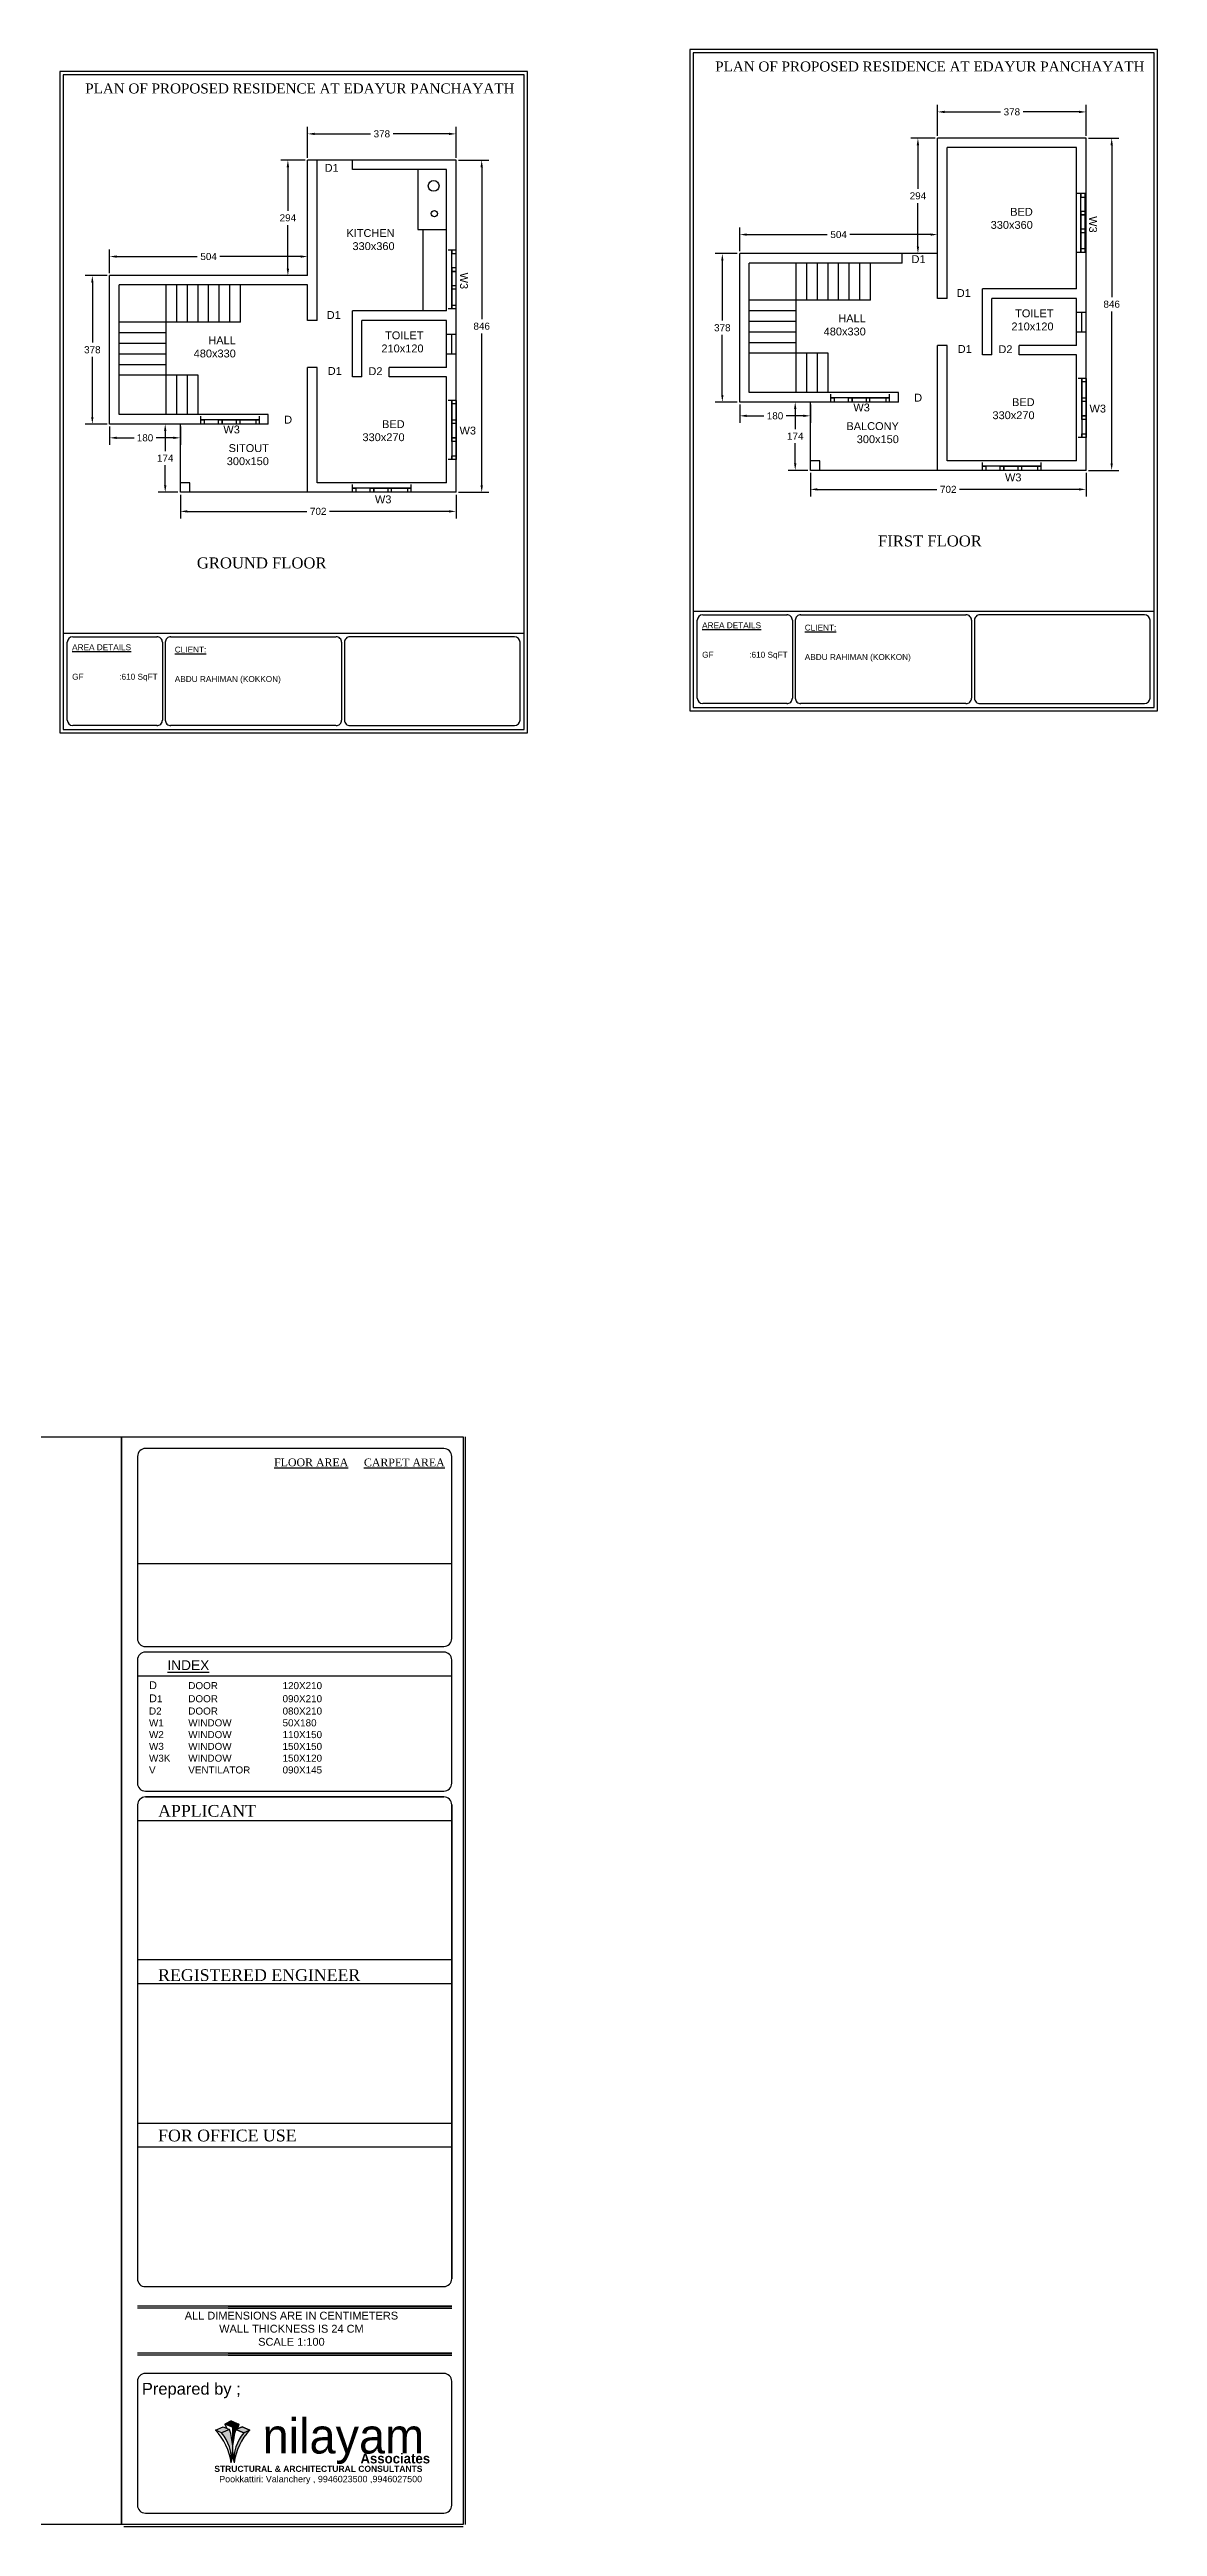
# Model space of a CAD drawing. Header units: inches. Extents: x -2903 to 3367, y -161 to 1064.
# Drawn here: x -269.9 to -241.6, y 800 to 863.1 of the extents above; entities that cross this region are included whole.
import ezdxf

# ---------------------------------------------------------------- set-up
doc = ezdxf.new("R2010")
doc.units = ezdxf.units.IN
doc.header["$MEASUREMENT"] = 0
doc.layers.add('--plan', color=7, linetype='Continuous')
doc.layers.add('PLAN', color=10, linetype='Continuous')
doc.styles.add('SA', font='times.ttf')
doc.styles.get("Standard").update_dxf_attribs({"font": 'arial.ttf'})
doc.styles.add('style1', font='romand.shx', dxfattribs={"height": 5})
doc.dimstyles.get("Standard").update_dxf_attribs({"dimtxt": 0.18, "dimasz": 0.18, "dimexe": 0.18, "dimexo": 0.0625, "dimgap": 0.09, "dimtad": 0, "dimtih": 1, "dimtoh": 1, "dimdec": 0, "dimlfac": 100, "dimzin": 0, "dimdsep": 46, "dimtxsty": 'Standard', "dimcen": 0.09, "dimadec": 0, "dimazin": 0, "dimtfac": 1, "dimtdec": 0, "dimtofl": 0, "dimtmove": 0, "dimatfit": 3, "dimfxl": 1, "dimtolj": 1, "dimtzin": 0, "dimarcsym": 0})

# ---------------------------------------------------------------- blocks, each defined once
blk = doc.blocks.new('*D32')
at = {"color": 0, "lineweight": -2, "transparency": 16777216}
for p, q in [((-263.288, 860.304), (-263.288, 861.09)), ((-259.508, 860.304), (-259.508, 861.09)), ((-263.108, 860.91), (-261.687, 860.91)), ((-259.688, 860.91), (-261.109, 860.91))]:
    blk.add_line(p, q, dxfattribs=at)
at = {"color": 0, "transparency": 16777216}
for points in [[(-263.108, 860.94), (-263.108, 860.88), (-263.288, 860.91)], [(-259.688, 860.94), (-259.688, 860.88), (-259.508, 860.91)]]:
    blk.add_solid(points, dxfattribs=at)
at = {"layer": 'Defpoints', "color": 0, "transparency": 16777216}
for p in [(-259.508, 860.91), (-263.288, 860.242), (-259.508, 860.242)]:
    blk.add_point(p, dxfattribs=at)
at = {"color": 0, "transparency": 16777216, "insert": (-261.398, 860.91), "char_height": 0.18, "attachment_point": 5}
blk.add_mtext('\\A1;378', dxfattribs=at)
blk = doc.blocks.new('*D33')
at = {"color": 0, "lineweight": -2, "transparency": 16777216}
for p, q in [((-259.445, 860.242), (-258.675, 860.242)), ((-258.855, 860.062), (-258.855, 856.194)), ((-258.855, 851.962), (-258.855, 855.83)), ((-259.445, 851.782), (-258.675, 851.782))]:
    blk.add_line(p, q, dxfattribs=at)
at = {"color": 0, "transparency": 16777216}
for points in [[(-258.885, 860.062), (-258.825, 860.062), (-258.855, 860.242)], [(-258.885, 851.962), (-258.825, 851.962), (-258.855, 851.782)]]:
    blk.add_solid(points, dxfattribs=at)
at = {"layer": 'Defpoints', "color": 0, "transparency": 16777216}
for p in [(-259.508, 860.242), (-259.508, 851.782), (-258.855, 851.782)]:
    blk.add_point(p, dxfattribs=at)
at = {"color": 0, "transparency": 16777216, "insert": (-258.855, 856.012), "char_height": 0.18, "attachment_point": 5}
blk.add_mtext('\\A1;846', dxfattribs=at)
blk = doc.blocks.new('*D34')
at = {"color": 0, "lineweight": -2, "transparency": 16777216}
for p, q in [((-268.328, 857.364), (-268.328, 857.966)), ((-263.288, 857.364), (-263.288, 857.966)), ((-268.148, 857.786), (-266.096, 857.786)), ((-263.468, 857.786), (-265.519, 857.786))]:
    blk.add_line(p, q, dxfattribs=at)
at = {"color": 0, "transparency": 16777216}
for points in [[(-268.148, 857.816), (-268.148, 857.756), (-268.328, 857.786)], [(-263.468, 857.816), (-263.468, 857.756), (-263.288, 857.786)]]:
    blk.add_solid(points, dxfattribs=at)
at = {"layer": 'Defpoints', "color": 0, "transparency": 16777216}
for p in [(-268.328, 857.786), (-268.328, 857.302), (-263.288, 857.302)]:
    blk.add_point(p, dxfattribs=at)
at = {"color": 0, "transparency": 16777216, "insert": (-265.808, 857.786), "char_height": 0.18, "attachment_point": 5}
blk.add_mtext('\\A1;504', dxfattribs=at)
blk = doc.blocks.new('*D35')
at = {"color": 0, "lineweight": -2, "transparency": 16777216}
for p, q in [((-263.35, 860.242), (-263.97, 860.242)), ((-263.79, 860.062), (-263.79, 858.954)), ((-263.79, 857.482), (-263.79, 858.59)), ((-263.35, 857.302), (-263.97, 857.302))]:
    blk.add_line(p, q, dxfattribs=at)
at = {"color": 0, "transparency": 16777216}
for points in [[(-263.82, 860.062), (-263.76, 860.062), (-263.79, 860.242)], [(-263.82, 857.482), (-263.76, 857.482), (-263.79, 857.302)]]:
    blk.add_solid(points, dxfattribs=at)
at = {"layer": 'Defpoints', "color": 0, "transparency": 16777216}
for p in [(-263.288, 860.242), (-263.79, 857.302), (-263.288, 857.302)]:
    blk.add_point(p, dxfattribs=at)
at = {"color": 0, "transparency": 16777216, "insert": (-263.79, 858.772), "char_height": 0.18, "attachment_point": 5}
blk.add_mtext('\\A1;294', dxfattribs=at)
blk = doc.blocks.new('*D36')
at = {"color": 0, "lineweight": -2, "transparency": 16777216}
for p, q in [((-268.39, 857.302), (-268.949, 857.302)), ((-268.769, 857.122), (-268.769, 855.594)), ((-268.769, 853.702), (-268.769, 855.23)), ((-268.39, 853.522), (-268.949, 853.522))]:
    blk.add_line(p, q, dxfattribs=at)
at = {"color": 0, "transparency": 16777216}
for points in [[(-268.799, 857.122), (-268.739, 857.122), (-268.769, 857.302)], [(-268.799, 853.702), (-268.739, 853.702), (-268.769, 853.522)]]:
    blk.add_solid(points, dxfattribs=at)
at = {"layer": 'Defpoints', "color": 0, "transparency": 16777216}
for p in [(-268.328, 857.302), (-268.769, 853.522), (-268.328, 853.522)]:
    blk.add_point(p, dxfattribs=at)
at = {"color": 0, "transparency": 16777216, "insert": (-268.769, 855.412), "char_height": 0.18, "attachment_point": 5}
blk.add_mtext('\\A1;378', dxfattribs=at)
blk = doc.blocks.new('*D37')
at = {"color": 0, "lineweight": -2, "transparency": 16777216}
for p, q in [((-266.59, 853.522), (-267.094, 853.522)), ((-266.914, 853.342), (-266.914, 852.832)), ((-266.914, 851.962), (-266.914, 852.471)), ((-266.59, 851.782), (-267.094, 851.782))]:
    blk.add_line(p, q, dxfattribs=at)
at = {"color": 0, "transparency": 16777216}
for points in [[(-266.944, 853.342), (-266.884, 853.342), (-266.914, 853.522)], [(-266.944, 851.962), (-266.884, 851.962), (-266.914, 851.782)]]:
    blk.add_solid(points, dxfattribs=at)
at = {"layer": 'Defpoints', "color": 0, "transparency": 16777216}
for p in [(-266.528, 853.522), (-266.914, 851.782), (-266.528, 851.782)]:
    blk.add_point(p, dxfattribs=at)
at = {"color": 0, "transparency": 16777216, "insert": (-266.914, 852.652), "char_height": 0.18, "attachment_point": 5}
blk.add_mtext('\\A1;174', dxfattribs=at)
blk = doc.blocks.new('*D38')
at = {"color": 0, "lineweight": -2, "transparency": 16777216}
for p, q in [((-266.528, 851.719), (-266.528, 851.117)), ((-259.508, 851.719), (-259.508, 851.117)), ((-266.348, 851.297), (-263.305, 851.297)), ((-259.688, 851.297), (-262.731, 851.297))]:
    blk.add_line(p, q, dxfattribs=at)
at = {"color": 0, "transparency": 16777216}
for points in [[(-266.348, 851.327), (-266.348, 851.267), (-266.528, 851.297)], [(-259.688, 851.327), (-259.688, 851.267), (-259.508, 851.297)]]:
    blk.add_solid(points, dxfattribs=at)
at = {"layer": 'Defpoints', "color": 0, "transparency": 16777216}
for p in [(-266.528, 851.782), (-259.508, 851.782), (-259.508, 851.297)]:
    blk.add_point(p, dxfattribs=at)
at = {"color": 0, "transparency": 16777216, "insert": (-263.018, 851.297), "char_height": 0.18, "attachment_point": 5}
blk.add_mtext('\\A1;702', dxfattribs=at)
blk = doc.blocks.new('*D39')
at = {"color": 0, "lineweight": -2, "transparency": 16777216}
for p, q in [((-268.328, 853.459), (-268.328, 852.99)), ((-268.148, 853.17), (-267.708, 853.17)), ((-266.708, 853.17), (-267.148, 853.17)), ((-266.528, 853.459), (-266.528, 852.99))]:
    blk.add_line(p, q, dxfattribs=at)
at = {"color": 0, "transparency": 16777216}
for points in [[(-268.148, 853.2), (-268.148, 853.14), (-268.328, 853.17)], [(-266.708, 853.2), (-266.708, 853.14), (-266.528, 853.17)]]:
    blk.add_solid(points, dxfattribs=at)
at = {"layer": 'Defpoints', "color": 0, "transparency": 16777216}
for p in [(-268.328, 853.522), (-266.528, 853.522), (-266.528, 853.17)]:
    blk.add_point(p, dxfattribs=at)
at = {"color": 0, "transparency": 16777216, "insert": (-267.428, 853.17), "char_height": 0.18, "attachment_point": 5}
blk.add_mtext('\\A1;180', dxfattribs=at)
blk = doc.blocks.new('*D40')
at = {"color": 0, "lineweight": -2, "transparency": 16777216}
for p, q in [((-247.246, 860.864), (-247.246, 861.65)), ((-247.066, 861.47), (-245.645, 861.47)), ((-243.646, 861.47), (-245.068, 861.47)), ((-243.466, 860.864), (-243.466, 861.65))]:
    blk.add_line(p, q, dxfattribs=at)
at = {"color": 0, "transparency": 16777216}
for points in [[(-247.066, 861.5), (-247.066, 861.44), (-247.246, 861.47)], [(-243.646, 861.5), (-243.646, 861.44), (-243.466, 861.47)]]:
    blk.add_solid(points, dxfattribs=at)
at = {"layer": 'Defpoints', "color": 0, "transparency": 16777216}
for p in [(-243.466, 861.47), (-247.246, 860.802), (-243.466, 860.802)]:
    blk.add_point(p, dxfattribs=at)
at = {"color": 0, "transparency": 16777216, "insert": (-245.356, 861.47), "char_height": 0.18, "attachment_point": 5}
blk.add_mtext('\\A1;378', dxfattribs=at)
blk = doc.blocks.new('*D41')
at = {"color": 0, "lineweight": -2, "transparency": 16777216}
for p, q in [((-243.404, 860.802), (-242.634, 860.802)), ((-242.814, 860.622), (-242.814, 856.754)), ((-242.814, 852.522), (-242.814, 856.39)), ((-243.404, 852.342), (-242.634, 852.342))]:
    blk.add_line(p, q, dxfattribs=at)
at = {"color": 0, "transparency": 16777216}
for points in [[(-242.844, 860.622), (-242.784, 860.622), (-242.814, 860.802)], [(-242.844, 852.522), (-242.784, 852.522), (-242.814, 852.342)]]:
    blk.add_solid(points, dxfattribs=at)
at = {"layer": 'Defpoints', "color": 0, "transparency": 16777216}
for p in [(-243.466, 860.802), (-243.466, 852.342), (-242.814, 852.342)]:
    blk.add_point(p, dxfattribs=at)
at = {"color": 0, "transparency": 16777216, "insert": (-242.814, 856.572), "char_height": 0.18, "attachment_point": 5}
blk.add_mtext('\\A1;846', dxfattribs=at)
blk = doc.blocks.new('*D42')
at = {"color": 0, "lineweight": -2, "transparency": 16777216}
for p, q in [((-252.286, 857.924), (-252.286, 858.526)), ((-247.246, 857.924), (-247.246, 858.526)), ((-252.106, 858.346), (-250.055, 858.346)), ((-247.426, 858.346), (-249.478, 858.346))]:
    blk.add_line(p, q, dxfattribs=at)
at = {"color": 0, "transparency": 16777216}
for points in [[(-252.106, 858.376), (-252.106, 858.316), (-252.286, 858.346)], [(-247.426, 858.376), (-247.426, 858.316), (-247.246, 858.346)]]:
    blk.add_solid(points, dxfattribs=at)
at = {"layer": 'Defpoints', "color": 0, "transparency": 16777216}
for p in [(-252.286, 858.346), (-252.286, 857.862), (-247.246, 857.862)]:
    blk.add_point(p, dxfattribs=at)
at = {"color": 0, "transparency": 16777216, "insert": (-249.766, 858.346), "char_height": 0.18, "attachment_point": 5}
blk.add_mtext('\\A1;504', dxfattribs=at)
blk = doc.blocks.new('*D43')
at = {"color": 0, "lineweight": -2, "transparency": 16777216}
for p, q in [((-247.309, 860.802), (-247.928, 860.802)), ((-247.748, 860.622), (-247.748, 859.514)), ((-247.748, 858.042), (-247.748, 859.15)), ((-247.309, 857.862), (-247.928, 857.862))]:
    blk.add_line(p, q, dxfattribs=at)
at = {"color": 0, "transparency": 16777216}
for points in [[(-247.778, 860.622), (-247.718, 860.622), (-247.748, 860.802)], [(-247.778, 858.042), (-247.718, 858.042), (-247.748, 857.862)]]:
    blk.add_solid(points, dxfattribs=at)
at = {"layer": 'Defpoints', "color": 0, "transparency": 16777216}
for p in [(-247.246, 860.802), (-247.748, 857.862), (-247.246, 857.862)]:
    blk.add_point(p, dxfattribs=at)
at = {"color": 0, "transparency": 16777216, "insert": (-247.748, 859.332), "char_height": 0.18, "attachment_point": 5}
blk.add_mtext('\\A1;294', dxfattribs=at)
blk = doc.blocks.new('*D44')
at = {"color": 0, "lineweight": -2, "transparency": 16777216}
for p, q in [((-252.349, 857.862), (-252.908, 857.862)), ((-252.728, 857.682), (-252.728, 856.154)), ((-252.728, 854.262), (-252.728, 855.79)), ((-252.349, 854.082), (-252.908, 854.082))]:
    blk.add_line(p, q, dxfattribs=at)
at = {"color": 0, "transparency": 16777216}
for points in [[(-252.758, 857.682), (-252.698, 857.682), (-252.728, 857.862)], [(-252.758, 854.262), (-252.698, 854.262), (-252.728, 854.082)]]:
    blk.add_solid(points, dxfattribs=at)
at = {"layer": 'Defpoints', "color": 0, "transparency": 16777216}
for p in [(-252.286, 857.862), (-252.728, 854.082), (-252.286, 854.082)]:
    blk.add_point(p, dxfattribs=at)
at = {"color": 0, "transparency": 16777216, "insert": (-252.728, 855.972), "char_height": 0.18, "attachment_point": 5}
blk.add_mtext('\\A1;378', dxfattribs=at)
blk = doc.blocks.new('*D45')
at = {"color": 0, "lineweight": -2, "transparency": 16777216}
for p, q in [((-250.549, 854.082), (-251.052, 854.082)), ((-250.872, 853.902), (-250.872, 853.392)), ((-250.872, 852.522), (-250.872, 853.031)), ((-250.549, 852.342), (-251.052, 852.342))]:
    blk.add_line(p, q, dxfattribs=at)
at = {"color": 0, "transparency": 16777216}
for points in [[(-250.902, 853.902), (-250.842, 853.902), (-250.872, 854.082)], [(-250.902, 852.522), (-250.842, 852.522), (-250.872, 852.342)]]:
    blk.add_solid(points, dxfattribs=at)
at = {"layer": 'Defpoints', "color": 0, "transparency": 16777216}
for p in [(-250.486, 854.082), (-250.872, 852.342), (-250.486, 852.342)]:
    blk.add_point(p, dxfattribs=at)
at = {"color": 0, "transparency": 16777216, "insert": (-250.872, 853.212), "char_height": 0.18, "attachment_point": 5}
blk.add_mtext('\\A1;174', dxfattribs=at)
blk = doc.blocks.new('*D46')
at = {"color": 0, "lineweight": -2, "transparency": 16777216}
for p, q in [((-250.486, 852.279), (-250.486, 851.677)), ((-243.466, 852.279), (-243.466, 851.677)), ((-250.306, 851.857), (-247.264, 851.857)), ((-243.646, 851.857), (-246.689, 851.857))]:
    blk.add_line(p, q, dxfattribs=at)
at = {"color": 0, "transparency": 16777216}
for points in [[(-250.306, 851.887), (-250.306, 851.827), (-250.486, 851.857)], [(-243.646, 851.887), (-243.646, 851.827), (-243.466, 851.857)]]:
    blk.add_solid(points, dxfattribs=at)
at = {"layer": 'Defpoints', "color": 0, "transparency": 16777216}
for p in [(-250.486, 852.342), (-243.466, 852.342), (-243.466, 851.857)]:
    blk.add_point(p, dxfattribs=at)
at = {"color": 0, "transparency": 16777216, "insert": (-246.976, 851.857), "char_height": 0.18, "attachment_point": 5}
blk.add_mtext('\\A1;702', dxfattribs=at)
blk = doc.blocks.new('*D47')
at = {"color": 0, "lineweight": -2, "transparency": 16777216}
for p, q in [((-252.286, 854.019), (-252.286, 853.55)), ((-252.106, 853.73), (-251.667, 853.73)), ((-250.666, 853.73), (-251.106, 853.73)), ((-250.486, 854.019), (-250.486, 853.55))]:
    blk.add_line(p, q, dxfattribs=at)
at = {"color": 0, "transparency": 16777216}
for points in [[(-252.106, 853.76), (-252.106, 853.7), (-252.286, 853.73)], [(-250.666, 853.76), (-250.666, 853.7), (-250.486, 853.73)]]:
    blk.add_solid(points, dxfattribs=at)
at = {"layer": 'Defpoints', "color": 0, "transparency": 16777216}
for p in [(-252.286, 854.082), (-250.486, 854.082), (-250.486, 853.73)]:
    blk.add_point(p, dxfattribs=at)
at = {"color": 0, "transparency": 16777216, "insert": (-251.386, 853.73), "char_height": 0.18, "attachment_point": 5}
blk.add_mtext('\\A1;180', dxfattribs=at)
blk = doc.blocks.new('nilayan new')
h = blk.add_hatch(color=256)
h.set_gradient(color1=(171, 171, 160), color2=(233, 233, 231), one_color=1, tint=0.91)
h.paths.add_polyline_path([(-543.265, 296.076), (-543.464, 295.991), (-543.303, 295.916), (-543.099, 296.007)])
h.paths.add_polyline_path([(-543.099, 296.007), (-543.303, 295.916, -0.197043), (-543.05, 295.133, 0.041266), (-543.013, 295.39, -0.030102), (-543.013, 295.58, 0.069334)])
h.paths.add_polyline_path([(-542.927, 296.007), (-542.722, 295.916), (-542.561, 295.991), (-542.76, 296.076)])
h.paths.add_polyline_path([(-542.561, 295.991), (-542.722, 295.916, 0.197043), (-542.976, 295.133, -0.158169)])
h = blk.add_hatch(color=256)
h.set_gradient(color1=(13, 97, 231), color2=(163, 196, 250), one_color=1, tint=0.81, name='HEMISPHERICAL')
h.paths.add_polyline_path([(-542.848, 296.148), (-543.052, 296.23), (-543.218, 296.149), (-543.018, 296.064)])
h.paths.add_polyline_path([(-543.016, 295.622, -0.006631), (-543.013, 295.58, -0.069334), (-542.927, 296.007), (-542.882, 296.026), (-542.848, 296.148), (-543.018, 296.064)])
for p, q in [((-543.464, 295.991), (-543.265, 296.076)), ((-543.303, 295.916), (-543.464, 295.991)), ((-543.099, 296.007), (-543.303, 295.916)), ((-543.265, 296.076), (-543.099, 296.007)), ((-543.052, 296.23), (-543.218, 296.149)), ((-543.018, 296.064), (-543.218, 296.149)), ((-543.218, 296.149), (-543.163, 296.034)), ((-543.052, 296.23), (-542.848, 296.148)), ((-542.848, 296.148), (-543.018, 296.064)), ((-543.018, 296.064), (-543.016, 295.622)), ((-542.76, 296.076), (-542.927, 296.007)), ((-542.927, 296.007), (-542.722, 295.916)), ((-542.848, 296.148), (-542.882, 296.026)), ((-542.561, 295.991), (-542.76, 296.076)), ((-542.722, 295.916), (-542.561, 295.991))]:
    blk.add_line(p, q)
for points in [[(-543.265, 296.076), (-543.099, 296.007), (-543.303, 295.916), (-543.464, 295.991), (-543.265, 296.076)], [(-542.76, 296.076), (-542.561, 295.991), (-542.722, 295.916), (-542.927, 296.007), (-542.76, 296.076)]]:
    blk.add_lwpolyline(points)
for centre, radius, start, end in [((-544.579, 294.922), 1.544, 7.82588, 43.77778), ((-544.132, 295.215), 1.085, 355.64458, 40.23232), ((-544.588, 295.485), 1.579, 347.09944, 19.3132), ((-541.437, 295.485), 1.579, 160.6868, 192.90056), ((-541.893, 295.215), 1.085, 139.76768, 184.35542), ((-541.446, 294.922), 1.544, 136.22222, 172.17412)]:
    blk.add_arc(centre, radius, start, end)
at = {"attachment_point": 1}
for s, width, insert, char_height in [('{\\fBauhaus|b0|i0|c0|p2;\\C5;nilayam}', 18.84828, (-542.225, 296.297), 0.92248), ('Pookkattiri: Valanchery , 9946023500 ,9946027500', 13.33237, (-543.366, 294.786), 0.168)]:
    blk.add_mtext_dynamic_manual_height_columns(s, width=width, gutter_width=1, heights=[0], dxfattribs=dict(at, insert=insert, char_height=char_height))
for s, insert, char_height, width in [('{\\fBauhaus|b1|i0|c0|p2;Associates}', (-539.651, 295.373), 0.25945, 11.05359), ('{\\fArial Greek|b1|i0|c0|p34;STRUCTURAL & ARCHITECTURAL CONSULTANTS}', (-543.495, 295.051), 0.16, 15.33754)]:
    blk.add_mtext(s, dxfattribs=dict(at, insert=insert, char_height=char_height, width=width))

msp = doc.modelspace()

# ---------------------------------------------------------------- linework, layer by layer
at = {"layer": '--plan', "ltscale": 0.1}
for p, q in [((-243.6, 858.935), (-243.6, 857.89)), ((-243.49, 858.935), (-243.6, 858.935)), ((-243.49, 858.935), (-243.6, 858.935)), ((-243.51, 858.845), (-243.6, 858.845)), ((-243.49, 858.845), (-243.6, 858.845)), ((-243.49, 857.89), (-243.69, 857.89)), ((-243.49, 858.48), (-243.6, 858.48)), ((-243.49, 858.48), (-243.6, 858.48)), ((-243.51, 858.39), (-243.6, 858.39)), ((-243.49, 858.39), (-243.6, 858.39)), ((-243.51, 857.98), (-243.6, 857.98)), ((-243.49, 857.98), (-243.6, 857.98)), ((-243.51, 857.89), (-243.6, 857.89)), ((-259.618, 857.497), (-259.618, 856.452)), ((-259.508, 857.497), (-259.618, 857.497)), ((-259.508, 857.497), (-259.618, 857.497)), ((-259.528, 857.407), (-259.618, 857.407)), ((-259.508, 857.407), (-259.618, 857.407)), ((-259.508, 857.042), (-259.618, 857.042)), ((-259.508, 857.042), (-259.618, 857.042)), ((-259.528, 856.952), (-259.618, 856.952)), ((-259.508, 856.952), (-259.618, 856.952)), ((-259.508, 856.452), (-259.708, 856.452)), ((-259.528, 856.542), (-259.618, 856.542)), ((-259.508, 856.542), (-259.618, 856.542)), ((-259.528, 856.452), (-259.618, 856.452)), ((-259.508, 854.122), (-259.708, 854.122)), ((-259.528, 854.122), (-259.618, 854.122)), ((-259.618, 853.077), (-259.618, 854.122)), ((-249.513, 854.192), (-248.468, 854.192)), ((-249.513, 854.082), (-249.513, 854.192)), ((-249.513, 854.082), (-249.513, 854.192)), ((-249.423, 854.102), (-249.423, 854.192)), ((-249.423, 854.082), (-249.423, 854.192)), ((-249.058, 854.082), (-249.058, 854.192)), ((-249.058, 854.082), (-249.058, 854.192)), ((-248.968, 854.102), (-248.968, 854.192)), ((-248.968, 854.082), (-248.968, 854.192)), ((-248.558, 854.102), (-248.558, 854.192)), ((-248.558, 854.082), (-248.558, 854.192)), ((-248.468, 854.082), (-248.468, 854.282)), ((-248.468, 854.102), (-248.468, 854.192)), ((-243.466, 854.682), (-243.666, 854.682)), ((-243.486, 854.682), (-243.576, 854.682)), ((-243.576, 853.637), (-243.576, 854.682)), ((-243.486, 854.592), (-243.576, 854.592)), ((-243.466, 854.592), (-243.576, 854.592)), ((-243.486, 854.182), (-243.576, 854.182)), ((-243.466, 854.182), (-243.576, 854.182)), ((-265.554, 853.632), (-264.509, 853.632)), ((-265.554, 853.522), (-265.554, 853.632)), ((-265.554, 853.522), (-265.554, 853.632)), ((-265.464, 853.542), (-265.464, 853.632)), ((-265.464, 853.522), (-265.464, 853.632)), ((-265.099, 853.522), (-265.099, 853.632)), ((-265.099, 853.522), (-265.099, 853.632)), ((-265.009, 853.542), (-265.009, 853.632)), ((-265.009, 853.522), (-265.009, 853.632)), ((-264.599, 853.542), (-264.599, 853.632)), ((-264.599, 853.522), (-264.599, 853.632)), ((-264.509, 853.522), (-264.509, 853.722)), ((-264.509, 853.542), (-264.509, 853.632)), ((-259.528, 854.032), (-259.618, 854.032)), ((-259.508, 854.032), (-259.618, 854.032)), ((-259.528, 853.622), (-259.618, 853.622)), ((-259.508, 853.622), (-259.618, 853.622)), ((-259.508, 853.532), (-259.618, 853.532)), ((-259.508, 853.532), (-259.618, 853.532)), ((-243.466, 854.092), (-243.576, 854.092)), ((-243.466, 854.092), (-243.576, 854.092)), ((-243.486, 853.727), (-243.576, 853.727)), ((-243.466, 853.727), (-243.576, 853.727)), ((-243.466, 853.637), (-243.576, 853.637)), ((-243.466, 853.637), (-243.576, 853.637)), ((-259.528, 853.167), (-259.618, 853.167)), ((-259.508, 853.167), (-259.618, 853.167)), ((-259.508, 853.077), (-259.618, 853.077)), ((-259.508, 853.077), (-259.618, 853.077)), ((-245.651, 852.452), (-244.606, 852.452)), ((-245.651, 852.342), (-245.651, 852.452)), ((-245.651, 852.342), (-245.651, 852.452)), ((-245.561, 852.362), (-245.561, 852.452)), ((-245.561, 852.342), (-245.561, 852.452)), ((-245.196, 852.342), (-245.196, 852.452)), ((-245.196, 852.342), (-245.196, 852.452)), ((-245.106, 852.362), (-245.106, 852.452)), ((-245.106, 852.342), (-245.106, 852.452)), ((-244.696, 852.362), (-244.696, 852.452)), ((-244.696, 852.342), (-244.696, 852.452)), ((-244.606, 852.342), (-244.606, 852.542)), ((-244.606, 852.362), (-244.606, 852.452)), ((-261.693, 851.892), (-260.648, 851.892)), ((-261.693, 851.782), (-261.693, 851.892)), ((-261.693, 851.782), (-261.693, 851.892)), ((-261.603, 851.802), (-261.603, 851.892)), ((-261.603, 851.782), (-261.603, 851.892)), ((-261.238, 851.782), (-261.238, 851.892)), ((-261.238, 851.782), (-261.238, 851.892)), ((-261.148, 851.802), (-261.148, 851.892)), ((-261.148, 851.782), (-261.148, 851.892)), ((-260.738, 851.802), (-260.738, 851.892)), ((-260.738, 851.782), (-260.738, 851.892)), ((-260.648, 851.782), (-260.648, 851.982)), ((-260.648, 851.802), (-260.648, 851.892))]:
    msp.add_line(p, q, dxfattribs=at)
for p, q in [((-247.246, 857.862), (-247.246, 860.802)), ((-243.466, 860.802), (-247.246, 860.802)), ((-247.006, 856.722), (-247.006, 860.562)), ((-243.706, 860.562), (-247.006, 860.562)), ((-243.706, 856.962), (-243.706, 860.562)), ((-243.466, 852.342), (-243.466, 860.802)), ((-263.288, 857.302), (-263.288, 860.242)), ((-259.508, 860.242), (-263.288, 860.242)), ((-263.048, 856.162), (-263.048, 860.242)), ((-262.148, 860.002), (-262.148, 860.242)), ((-259.748, 860.002), (-262.148, 860.002)), ((-259.748, 856.402), (-259.748, 860.002)), ((-259.508, 851.782), (-259.508, 860.242)), ((-243.49, 859.39), (-243.69, 859.39)), ((-243.49, 857.89), (-243.49, 859.39)), ((-260.358, 858.474), (-260.358, 856.402)), ((-259.508, 857.952), (-259.708, 857.952)), ((-259.508, 856.452), (-259.508, 857.952)), ((-268.328, 853.522), (-268.328, 857.302)), ((-263.288, 857.302), (-268.328, 857.302)), ((-263.288, 857.302), (-266.588, 857.302)), ((-252.286, 854.082), (-252.286, 857.862)), ((-247.246, 857.862), (-252.286, 857.862)), ((-252.046, 854.322), (-252.046, 857.622)), ((-248.146, 857.622), (-252.046, 857.622)), ((-250.846, 854.322), (-250.846, 857.622)), ((-250.576, 856.672), (-250.576, 857.622)), ((-247.246, 857.862), (-250.546, 857.862)), ((-250.306, 856.672), (-250.306, 857.622)), ((-250.036, 856.672), (-250.036, 857.622)), ((-249.766, 856.672), (-249.766, 857.622)), ((-249.496, 856.672), (-249.496, 857.622)), ((-249.226, 856.672), (-249.226, 857.622)), ((-248.956, 856.672), (-248.956, 857.622)), ((-248.146, 857.622), (-248.146, 857.862)), ((-247.246, 856.722), (-247.246, 857.862)), ((-268.088, 853.762), (-268.088, 857.062)), ((-263.288, 857.062), (-268.088, 857.062)), ((-266.888, 853.762), (-266.888, 857.062)), ((-266.618, 856.112), (-266.618, 857.062)), ((-266.348, 856.112), (-266.348, 857.062)), ((-266.078, 856.112), (-266.078, 857.062)), ((-265.808, 856.112), (-265.808, 857.062)), ((-265.538, 856.112), (-265.538, 857.062)), ((-265.268, 856.112), (-265.268, 857.062)), ((-264.998, 856.112), (-264.998, 857.062)), ((-263.288, 856.162), (-263.288, 857.062)), ((-248.956, 856.672), (-252.046, 856.672)), ((-247.006, 856.722), (-247.246, 856.722)), ((-246.106, 855.282), (-246.106, 856.962)), ((-243.706, 856.962), (-246.106, 856.962)), ((-245.866, 855.282), (-245.866, 856.722)), ((-243.706, 856.722), (-245.866, 856.722)), ((-243.706, 855.522), (-243.706, 856.722)), ((-264.998, 856.112), (-268.088, 856.112)), ((-263.048, 856.162), (-263.288, 856.162)), ((-262.148, 854.722), (-262.148, 856.402)), ((-259.748, 856.402), (-262.148, 856.402)), ((-261.908, 854.722), (-261.908, 856.162)), ((-259.748, 856.162), (-261.908, 856.162)), ((-259.748, 854.962), (-259.748, 856.162)), ((-250.846, 856.402), (-252.046, 856.402)), ((-250.846, 856.132), (-252.046, 856.132)), ((-243.706, 856.372), (-243.466, 856.372)), ((-243.586, 856.372), (-243.586, 855.872)), ((-266.888, 855.842), (-268.088, 855.842)), ((-266.888, 855.572), (-268.088, 855.572)), ((-259.748, 855.812), (-259.508, 855.812)), ((-259.628, 855.812), (-259.628, 855.312)), ((-250.846, 855.862), (-252.046, 855.862)), ((-250.846, 855.592), (-252.046, 855.592)), ((-247.246, 852.342), (-247.246, 855.522)), ((-247.006, 855.522), (-247.246, 855.522)), ((-247.006, 852.582), (-247.006, 855.522)), ((-245.166, 855.282), (-245.166, 855.522)), ((-243.706, 855.522), (-245.166, 855.522)), ((-243.706, 855.872), (-243.466, 855.872)), ((-266.888, 855.302), (-268.088, 855.302)), ((-266.888, 855.032), (-268.088, 855.032)), ((-266.078, 854.762), (-268.088, 854.762)), ((-266.618, 853.762), (-266.618, 854.762)), ((-266.348, 853.762), (-266.348, 854.762)), ((-266.078, 853.762), (-266.078, 854.762)), ((-263.288, 851.782), (-263.288, 854.962)), ((-263.048, 854.962), (-263.288, 854.962)), ((-263.048, 852.022), (-263.048, 854.962)), ((-261.208, 854.722), (-261.208, 854.962)), ((-259.748, 854.962), (-261.208, 854.962)), ((-259.748, 855.312), (-259.508, 855.312)), ((-250.036, 855.322), (-252.046, 855.322)), ((-250.576, 854.322), (-250.576, 855.322)), ((-250.306, 854.322), (-250.306, 855.322)), ((-250.036, 854.322), (-250.036, 855.322)), ((-245.866, 855.282), (-246.106, 855.282)), ((-243.706, 855.282), (-245.166, 855.282)), ((-243.706, 852.582), (-243.706, 855.282)), ((-261.908, 854.722), (-262.148, 854.722)), ((-259.748, 854.722), (-261.208, 854.722)), ((-259.748, 852.022), (-259.748, 854.722)), ((-259.618, 854.122), (-259.618, 853.077)), ((-259.508, 854.122), (-259.508, 852.622)), ((-248.246, 854.322), (-252.046, 854.322)), ((-249.968, 854.082), (-249.968, 854.282)), ((-248.246, 854.082), (-248.246, 854.322)), ((-243.576, 854.682), (-243.576, 853.637)), ((-243.576, 854.227), (-243.576, 853.182)), ((-243.466, 854.682), (-243.466, 853.182)), ((-264.288, 853.522), (-268.328, 853.522)), ((-264.288, 853.762), (-268.088, 853.762)), ((-266.528, 851.782), (-266.528, 853.522)), ((-266.009, 853.522), (-266.009, 853.722)), ((-264.509, 853.522), (-266.009, 853.522)), ((-264.288, 853.522), (-264.288, 853.762)), ((-259.618, 853.667), (-259.618, 852.622)), ((-248.246, 854.082), (-252.286, 854.082)), ((-250.486, 852.342), (-250.486, 854.082)), ((-248.468, 854.082), (-249.968, 854.082)), ((-243.576, 853.637), (-243.576, 853.727)), ((-243.576, 853.727), (-243.466, 853.727)), ((-259.618, 853.077), (-259.618, 853.167)), ((-259.618, 853.167), (-259.508, 853.167)), ((-243.466, 853.182), (-243.666, 853.182)), ((-243.576, 853.182), (-243.576, 853.272)), ((-243.576, 853.272), (-243.466, 853.272)), ((-259.508, 852.622), (-259.708, 852.622)), ((-259.618, 852.622), (-259.618, 852.712)), ((-259.618, 852.712), (-259.508, 852.712)), ((-250.246, 852.582), (-250.486, 852.582)), ((-243.466, 852.342), (-250.486, 852.342)), ((-250.246, 852.342), (-250.246, 852.582)), ((-243.706, 852.582), (-247.006, 852.582)), ((-246.106, 852.342), (-246.106, 852.542)), ((-244.606, 852.342), (-246.106, 852.342)), ((-266.288, 852.022), (-266.528, 852.022)), ((-259.508, 851.782), (-266.528, 851.782)), ((-266.288, 851.782), (-266.288, 852.022)), ((-259.748, 852.022), (-263.048, 852.022)), ((-262.148, 851.782), (-262.148, 851.982)), ((-260.648, 851.782), (-262.148, 851.782)), ((-253.367, 848.17), (-253.367, 848.523)), ((-253.225, 848.664), (-251.08, 848.664)), ((-250.944, 848.523), (-250.944, 848.17)), ((-250.87, 848.523), (-250.87, 848.17)), ((-250.734, 848.664), (-246.524, 848.664)), ((-246.382, 848.523), (-246.382, 848.17)), ((-246.308, 848.523), (-246.308, 848.17)), ((-241.979, 848.664), (-246.167, 848.664)), ((-241.837, 848.17), (-241.837, 848.523)), ((-269.408, 847.61), (-269.408, 847.963)), ((-269.408, 845.983), (-269.408, 847.866)), ((-269.266, 848.104), (-267.121, 848.104)), ((-266.985, 847.963), (-266.985, 847.61)), ((-266.985, 847.866), (-266.985, 845.983)), ((-266.911, 847.963), (-266.911, 847.61)), ((-266.911, 847.866), (-266.911, 845.983)), ((-266.775, 848.104), (-262.565, 848.104)), ((-262.423, 847.963), (-262.423, 847.61)), ((-262.423, 847.866), (-262.423, 845.983)), ((-262.35, 847.963), (-262.35, 847.61)), ((-262.35, 847.866), (-262.35, 845.983)), ((-258.02, 848.104), (-262.208, 848.104)), ((-257.878, 847.61), (-257.878, 847.963)), ((-257.878, 845.983), (-257.878, 847.866)), ((-253.367, 846.543), (-253.367, 848.426)), ((-250.944, 848.426), (-250.944, 846.543)), ((-250.87, 848.426), (-250.87, 846.543)), ((-246.382, 848.426), (-246.382, 846.543)), ((-246.308, 848.426), (-246.308, 846.543)), ((-241.837, 846.543), (-241.837, 848.426)), ((-251.08, 846.401), (-253.225, 846.401)), ((-246.524, 846.401), (-250.734, 846.401)), ((-246.167, 846.401), (-241.979, 846.401)), ((-267.121, 845.841), (-269.266, 845.841)), ((-262.565, 845.841), (-266.775, 845.841)), ((-262.208, 845.841), (-258.02, 845.841)), ((-259.326, 827.728), (-259.326, 800.028)), ((-259.276, 827.728), (-259.276, 800.028)), ((-267.619, 824.505), (-259.619, 824.505)), ((-267.619, 821.64), (-259.619, 821.64)), ((-267.619, 818.358), (-267.619, 806.288)), ((-259.819, 818.558), (-267.419, 818.558)), ((-267.419, 818.558), (-259.819, 818.558)), ((-259.619, 818.358), (-259.619, 806.288)), ((-267.619, 817.953), (-259.619, 817.953)), ((-267.623, 814.415), (-259.623, 814.415)), ((-267.623, 814.415), (-259.785, 814.415)), ((-267.623, 813.81), (-259.623, 813.81)), ((-267.619, 810.252), (-259.619, 810.252)), ((-267.619, 810.252), (-259.782, 810.252)), ((-267.619, 809.647), (-259.619, 809.647)), ((-259.619, 805.588), (-267.619, 805.588)), ((-259.619, 805.538), (-267.619, 805.538)), ((-265.309, 805.588), (-259.619, 805.588)), ((-265.309, 805.538), (-259.619, 805.538)), ((-259.619, 804.395), (-267.619, 804.395)), ((-259.619, 804.345), (-267.619, 804.345)), ((-265.309, 804.395), (-259.619, 804.395)), ((-265.309, 804.395), (-259.619, 804.395)), ((-265.309, 804.345), (-259.619, 804.345)), ((-265.309, 804.345), (-259.619, 804.345)), ((-267.968, 799.978), (-259.326, 799.978))]:
    msp.add_line(p, q)
at = {"color": 4}
msp.add_line((-268.026, 827.728), (-268.026, 800.028), dxfattribs=at)
for points in [[(-259.748, 860.002), (-260.484, 860.002), (-260.484, 858.474), (-259.748, 858.474)], [(-259.326, 827.728), (-259.326, 800.028), (-299.326, 800.028), (-299.326, 827.728)], [(-268.026, 827.728), (-259.326, 827.728), (-259.326, 800.028), (-268.026, 800.028)]]:
    msp.add_lwpolyline(points, close=True)
for points in [[(-243.6, 858.345), (-243.6, 859.39), (-243.6, 859.3), (-243.49, 859.3)], [(-243.6, 857.89), (-243.6, 858.935), (-243.6, 858.845), (-243.49, 858.845)], [(-259.618, 856.907), (-259.618, 857.952), (-259.618, 857.862), (-259.508, 857.862)], [(-259.618, 856.452), (-259.618, 857.497), (-259.618, 857.407), (-259.508, 857.407)], [(-248.923, 854.192), (-249.968, 854.192), (-249.878, 854.192), (-249.878, 854.082)], [(-248.468, 854.192), (-249.513, 854.192), (-249.423, 854.192), (-249.423, 854.082)], [(-264.964, 853.632), (-266.009, 853.632), (-265.919, 853.632), (-265.919, 853.522)], [(-264.509, 853.632), (-265.554, 853.632), (-265.464, 853.632), (-265.464, 853.522)], [(-245.061, 852.452), (-246.106, 852.452), (-246.016, 852.452), (-246.016, 852.342)], [(-244.606, 852.452), (-245.651, 852.452), (-245.561, 852.452), (-245.561, 852.342)], [(-261.103, 851.892), (-262.148, 851.892), (-262.058, 851.892), (-262.058, 851.782)], [(-260.648, 851.892), (-261.693, 851.892), (-261.603, 851.892), (-261.603, 851.782)]]:
    msp.add_lwpolyline(points)
msp.add_lwpolyline([(-267.618, 827.241), (-267.619, 822.589, 0.426368), (-267.419, 822.389), (-259.819, 822.389, 0.414214), (-259.619, 822.589), (-259.618, 827.17), (-259.618, 827.23, 0.414214), (-259.818, 827.43), (-267.418, 827.43, 0.426368), (-267.618, 827.23), (-267.618, 827.17)], format="xyb")
for points in [[(-259.619, 819.032), (-259.619, 822.045, 0.414214), (-259.819, 822.245), (-267.419, 822.245, 0.426368), (-267.619, 822.045), (-267.619, 819.032), (-267.619, 818.908, 0.426368), (-267.419, 818.708), (-259.819, 818.708, 0.414214), (-259.619, 818.908)], [(-259.619, 806.288), (-259.619, 818.358, 0.414214), (-259.819, 818.558), (-267.419, 818.558, 0.386735), (-267.619, 818.358), (-267.619, 806.288, 0.438417), (-267.419, 806.088), (-259.819, 806.088, 0.414214)], [(-267.619, 803.179), (-267.619, 800.521, 0.426368), (-267.419, 800.321), (-259.819, 800.321, 0.414214), (-259.619, 800.521), (-259.619, 803.179), (-259.619, 803.675, 0.414214), (-259.819, 803.875), (-267.419, 803.875, 0.426368), (-267.619, 803.675)]]:
    msp.add_lwpolyline(points, format="xyb", close=True)
for centre, radius in [((-260.077, 859.585), 0.137), ((-260.059, 858.879), 0.0794)]:
    msp.add_circle(centre, radius)
for centre, radius, start, end in [((-253.225, 848.523), 0.142, 90, 180), ((-251.083, 848.525), 0.139, 358.81629, 91.18371), ((-250.731, 848.525), 0.139, 88.81629, 181.18371), ((-246.521, 848.525), 0.139, 358.81629, 91.18371), ((-246.169, 848.525), 0.139, 88.81629, 181.18371), ((-241.979, 848.523), 0.142, 0, 90), ((-269.266, 847.963), 0.142, 90, 180), ((-267.124, 847.965), 0.139, 358.81629, 91.18371), ((-266.772, 847.965), 0.139, 88.81629, 181.18371), ((-262.562, 847.965), 0.139, 358.81629, 91.18371), ((-262.211, 847.965), 0.139, 88.81629, 181.18371), ((-258.02, 847.963), 0.142, 0, 90), ((-253.225, 846.543), 0.142, 180, 270), ((-251.083, 846.54), 0.139, 268.81629, 1.18371), ((-250.731, 846.54), 0.139, 178.81629, 271.18371), ((-246.521, 846.54), 0.139, 268.81629, 1.18371), ((-246.169, 846.54), 0.139, 178.81629, 271.18371), ((-241.979, 846.543), 0.142, 270, 0), ((-269.266, 845.983), 0.142, 180, 270), ((-267.124, 845.98), 0.139, 268.81629, 1.18371), ((-266.772, 845.98), 0.139, 178.81629, 271.18371), ((-262.562, 845.98), 0.139, 268.81629, 1.18371), ((-262.211, 845.98), 0.139, 178.81629, 271.18371), ((-258.02, 845.983), 0.142, 270, 0)]:
    msp.add_arc(centre, radius, start, end)
at = {"layer": 'PLAN', "color": 0}
for p, q in [((-253.476, 848.755), (-241.732, 848.755)), ((-269.517, 848.195), (-257.773, 848.195)), ((-253.474, 846.3), (-241.73, 846.3)), ((-269.515, 845.74), (-257.771, 845.74))]:
    msp.add_line(p, q, dxfattribs=at)
for points in [[(-241.649, 863.059), (-253.555, 863.059), (-253.555, 846.219), (-241.649, 846.219)], [(-241.73, 862.978), (-253.474, 862.978), (-253.474, 846.3), (-241.73, 846.3)], [(-257.69, 862.499), (-269.596, 862.499), (-269.596, 845.659), (-257.69, 845.659)], [(-257.771, 862.418), (-269.515, 862.418), (-269.515, 845.74), (-257.771, 845.74)]]:
    msp.add_lwpolyline(points, close=True, dxfattribs=at)

# ---------------------------------------------------------------- block references
at = {"xscale": 0.9679060858226913, "yscale": 0.9679060858226913, "zscale": 0.9679060858226913}
msp.add_blockref('nilayan new', (260.389, 515.942), dxfattribs=at)

# ---------------------------------------------------------------- texts
at = {"layer": '--plan', "ltscale": 0.1, "attachment_point": 1, "style": 'SA'}
for s, insert, char_height, width in [('\\A1;   PLAN OF PROPOSED RESIDENCE AT EDAYUR PANCHAYATH', (-253.198, 862.755), 0.25484, 15.94342), ('\\A1;   PLAN OF PROPOSED RESIDENCE AT EDAYUR PANCHAYATH', (-269.239, 862.195), 0.25484, 15.94342), ('FIRST FLOOR', (-248.764, 850.684), 0.28, 17.51749), ('GROUND FLOOR', (-266.108, 850.124), 0.28, 17.51749)]:
    msp.add_mtext(s, dxfattribs=dict(at, insert=insert, char_height=char_height, width=width))
at = {"char_height": 0.2, "attachment_point": 1}
for s, width, insert in [('\\pxqr;D1', 1.58774, (-264.084, 860.145)), ('\\pxqr;BED\\P330x360', 1.59803, (-246.421, 859.026)), ('\\pxqr;KITCHEN\\P330x360', 1.59803, (-262.671, 858.485)), ('\\pxqr;D1', 1.58774, (-249.141, 857.821)), ('\\pxqr;D1', 1.58774, (-247.989, 856.958)), ('\\pxqr;D1', 1.58774, (-264.031, 856.398)), ('\\pxqr;HALL\\P480x330', 1.58774, (-250.663, 856.311)), ('\\pxqr;TOILET\\P210x120', 1.58774, (-245.882, 856.44)), ('\\pxqr;HALL\\P480x330', 1.58774, (-266.704, 855.751)), ('\\pxqr;TOILET\\P210x120', 1.58774, (-261.924, 855.88)), ('\\pxqr;D1', 1.58774, (-247.964, 855.533)), ('\\pxqr;D2', 1.58774, (-246.928, 855.527)), ('\\pxqr;D1', 1.58774, (-264.005, 854.973)), ('\\pxqr;D2', 1.58774, (-262.969, 854.967)), ('\\pxqr;D', 1.58774, (-249.228, 854.293)), ('\\pxqr;BED\\P330x270', 1.58774, (-246.365, 854.179)), ('\\pxqr;D', 1.58774, (-265.27, 853.733)), ('\\pxqr;BED\\P330x270', 1.58774, (-262.406, 853.619)), ('\\pxqr;BALCONY\\P300x150', 1.58774, (-249.821, 853.568)), ('\\pxqr;SITOUT\\P300x150', 1.58774, (-265.862, 853.008))]:
    msp.add_mtext_dynamic_manual_height_columns(s, width=width, gutter_width=1, heights=[0], dxfattribs=dict(at, insert=insert))
at = {"char_height": 0.2, "width": 1.42076, "attachment_point": 7, "rotation": 270}
for insert in [(-243.391, 858.815), (-259.409, 857.377)]:
    msp.add_mtext('W3', dxfattribs=dict(at, insert=insert))
at = {"attachment_point": 1}
for s, insert, char_height, width in [('W3', (-265.433, 853.483), 0.2, 1.42076), ('W3', (-249.392, 854.043), 0.2, 1.42076), ('W3', (-243.378, 854.015), 0.2, 1.42076), ('W3', (-259.419, 853.455), 0.2, 1.42076), ('W3', (-245.531, 852.263), 0.2, 1.42076), ('W3', (-261.573, 851.703), 0.2, 1.42076), ('{\\LINDEX}', (-266.859, 822.038), 0.25, 2.98486), ('\\pxt5,17;D^I{\\H0.9x;DOOR^I120X210}\\PD{\\H0.9x;1^IDOOR^I090X210\\PD2 ^IDOOR^I080X210\\PW1^IWINDOW^I50X180\\PW2^IWINDOW^I110X150\\PW3^IWINDOW^I150X150\\PW3K^IWINDOW^I150X120\\PV^IVENTILATOR^I090X145}', (-267.326, 821.502), 0.2, 7.78529), ('\\pxqc;ALL DIMENSIONS ARE IN CENTIMETERS \\PWALL THICKNESS IS 24 CM\\PSCALE 1:100', (-266.753, 805.448), 0.2, 6.10614)]:
    msp.add_mtext(s, dxfattribs=dict(at, insert=insert, char_height=char_height, width=width))
at = {"attachment_point": 1, "style": 'style1'}
for s, insert, char_height, width in [('{\\fTimes New Roman|b0|i0|c0|p18;\\LFLOOR AREA}', (-264.141, 827.178), 0.2, 2.98486), ('{\\fTimes New Roman|b0|i0|c0|p18;\\LCARPET AREA}', (-261.853, 827.175), 0.2, 2.98486), ('{\\fTimes New Roman|b0|i0|c0|p18;APPLICANT}', (-267.094, 818.353), 0.3, 2.98486), ('{\\fTimes New Roman|b0|i0|c0|p18;REGISTERED ENGINEER}', (-267.094, 814.17), 0.3, 5.80259), ('{\\fTimes New Roman|b0|i0|c0|p18;FOR OFFICE USE}', (-267.094, 810.085), 0.3, 9.7108)]:
    msp.add_mtext(s, dxfattribs=dict(at, insert=insert, char_height=char_height, width=width))
at = {"color": 0, "lineweight": 20, "insert": (-267.507, 803.635), "char_height": 0.3, "width": 6.96395, "attachment_point": 1}
msp.add_mtext('Prepared by ;', dxfattribs=at)
at = {"layer": 'PLAN', "color": 0, "char_height": 0.14999, "attachment_point": 1}
for s, insert, width in [('\\pxt4.6154;{\\LAREA DETAILS}\\P\\P\\P\\ptz;GF ^I^I:610 SqFT', (-253.243, 848.471), 2.45692), ('\\pxt4.6154;{\\LAREA DETAILS}\\P\\P\\P\\ptz;GF ^I^I:610 SqFT', (-269.284, 847.911), 2.45692), ('\\pxt4.6154;{\\LCLIENT:\\P\\P\\P}ABDU RAHIMAN (KOKKON)', (-266.67, 847.853), 3.01126), ('\\pxt4.6154;{\\LCLIENT:\\P\\P\\P}ABDU RAHIMAN (KOKKON)', (-250.629, 848.413), 3.01126)]:
    msp.add_mtext(s, dxfattribs=dict(at, insert=insert, width=width))

# ---------------------------------------------------------------- dimensions: what is measured, and where the dimension line sits
for base, p1, p2, picture, middle in [((-259.508, 860.91), (-263.288, 860.242), (-259.508, 860.242), '*D32', (-261.398, 860.91)), ((-243.466, 861.47), (-247.246, 860.802), (-243.466, 860.802), '*D40', (-245.356, 861.47))]:
    dim = msp.add_linear_dim(base=base, p1=p1, p2=p2, dimstyle='Standard')
    dim.commit()
    dim.dimension.update_dxf_attribs({"geometry": picture, "text_midpoint": middle})
for p1, p2, distance, picture, middle in [((-247.246, 860.802), (-247.246, 857.862), -0.502, '*D43', (-247.748, 859.332)), ((-263.288, 860.242), (-263.288, 857.302), -0.502, '*D35', (-263.79, 858.772)), ((-247.246, 857.862), (-252.286, 857.862), -0.484, '*D42', (-249.766, 858.346)), ((-263.288, 857.302), (-268.328, 857.302), -0.484, '*D34', (-265.808, 857.786)), ((-268.328, 857.302), (-268.328, 853.522), -0.442, '*D36', (-268.769, 855.412)), ((-252.286, 857.862), (-252.286, 854.082), -0.442, '*D44', (-252.728, 855.972)), ((-268.328, 853.522), (-266.528, 853.522), -0.351, '*D39', (-267.428, 853.17)), ((-266.528, 853.522), (-266.528, 851.782), -0.386, '*D37', (-266.914, 852.652)), ((-252.286, 854.082), (-250.486, 854.082), -0.351, '*D47', (-251.386, 853.73)), ((-250.486, 854.082), (-250.486, 852.342), -0.386, '*D45', (-250.872, 853.212)), ((-250.486, 852.342), (-243.466, 852.342), -0.484, '*D46', (-246.976, 851.857)), ((-266.528, 851.782), (-259.508, 851.782), -0.484, '*D38', (-263.018, 851.297))]:
    dim = msp.add_aligned_dim(p1=p1, p2=p2, distance=distance, dimstyle='Standard')
    dim.commit()
    dim.dimension.update_dxf_attribs({"geometry": picture, "text_midpoint": middle})
for base, p1, p2, picture, middle in [((-242.814, 852.342), (-243.466, 860.802), (-243.466, 852.342), '*D41', (-242.814, 856.572)), ((-258.855, 851.782), (-259.508, 860.242), (-259.508, 851.782), '*D33', (-258.855, 856.012))]:
    dim = msp.add_linear_dim(base=base, p1=p1, p2=p2, angle=90, dimstyle='Standard')
    dim.commit()
    dim.dimension.update_dxf_attribs({"geometry": picture, "text_midpoint": middle})

doc.saveas('drawing.dxf')
